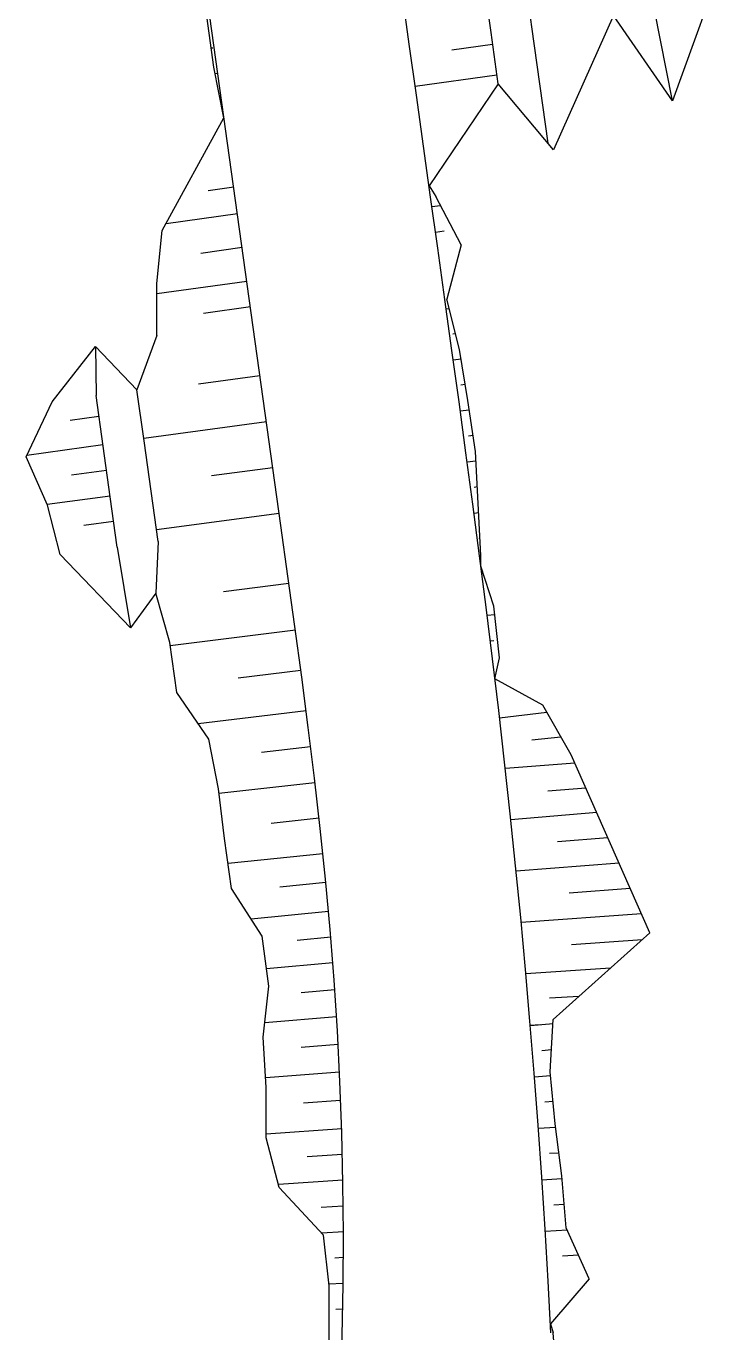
# Model space of a CAD drawing. Header units: metres. Extents: x 288738 to 324331, y 7399322 to 7465117.
# Drawn here: x 319362.1 to 319430.2, y 7427679.5 to 7427806.2 of the extents above; entities that cross this region are included whole.
import ezdxf

# ---------------------------------------------------------------- set-up
doc = ezdxf.new("R2010")
doc.units = ezdxf.units.M
doc.header["$LTSCALE"] = 10
for name, color, linetype in [('F-HZ-ATERRO-TALUDE', 110, 'Continuous'), ('F-HZ-PIANO-CORTE', 10, 'Continuous'), ('F-HZ-TALUDE', 2, 'Continuous'), ('U-HZ-OFFSET', 2, 'Continuous'), ('U-HZ-OFFSET-TIC', 10, 'Continuous')]:
    doc.layers.add(name, color=color, linetype=linetype)

msp = doc.modelspace()

# ---------------------------------------------------------------- linework, layer by layer
at = {"layer": 'F-HZ-ATERRO-TALUDE', "linetype": 'Continuous', "lineweight": -3}
for p, q in [((319382.242, 7427790.589), (319379.78, 7427790.246)), ((319382.604, 7427787.998), (319375.695, 7427787.035)), ((319383.06, 7427784.725), (319379.046, 7427784.166)), ((319383.516, 7427781.452), (319374.788, 7427780.236)), ((319383.861, 7427778.976), (319379.33, 7427778.345)), ((319384.792, 7427772.299), (319378.848, 7427771.477)), ((319369.187, 7427768.354), (319366.399, 7427767.97)), ((319385.413, 7427767.842), (319373.524, 7427766.213)), ((319369.573, 7427765.588), (319362.195, 7427764.578)), ((319369.918, 7427763.112), (319366.52, 7427762.65)), ((319386.034, 7427763.385), (319380.088, 7427762.581)), ((319370.263, 7427760.636), (319364.168, 7427759.813)), ((319370.608, 7427758.16), (319367.71, 7427757.772)), ((319386.655, 7427758.928), (319374.76, 7427757.344)), ((319387.597, 7427752.155), (319381.241, 7427751.335)), ((319388.222, 7427747.617), (319376.102, 7427746.095)), ((319388.748, 7427743.705), (319382.69, 7427742.964)), ((319389.259, 7427739.79), (319378.806, 7427738.551)), ((319389.697, 7427736.308), (319384.944, 7427735.762)), ((319390.122, 7427732.824), (319380.819, 7427731.79)), ((319390.516, 7427729.384), (319385.879, 7427728.887)), ((319390.885, 7427725.941), (319381.699, 7427724.993)), ((319391.172, 7427723.137), (319386.709, 7427722.691)), ((319391.431, 7427720.331), (319383.951, 7427719.607)), ((319391.651, 7427717.841), (319388.381, 7427717.534)), ((319391.847, 7427715.349), (319385.435, 7427714.765)), ((319392.038, 7427712.743), (319388.794, 7427712.458)), ((319392.206, 7427710.137), (319385.265, 7427709.546)), ((319392.361, 7427707.451), (319388.775, 7427707.156)), ((319392.496, 7427704.764), (319385.344, 7427704.199)), ((319392.609, 7427702.017), (319389.003, 7427701.743)), ((319392.709, 7427699.269), (319385.396, 7427698.737)), ((319392.769, 7427696.77), (319389.357, 7427696.531)), ((319392.825, 7427694.27), (319386.585, 7427693.851)), ((319392.849, 7427691.77), (319390.719, 7427691.633)), ((319392.87, 7427689.271), (319390.775, 7427689.142)), ((319392.858, 7427686.771), (319392.033, 7427686.722)), ((319392.843, 7427684.271), (319391.479, 7427684.194)), ((319392.795, 7427681.771), (319392.146, 7427681.736))]:
    msp.add_line(p, q, dxfattribs=at)
at = {"layer": 'F-HZ-PIANO-CORTE'}
for p, q in [((319380.06, 7427804.092), (319380.208, 7427804.113)), ((319380.436, 7427801.621), (319380.7, 7427801.657)), ((319380.926, 7427799.165), (319380.986, 7427799.173))]:
    msp.add_line(p, q, dxfattribs=at)
at = {"layer": 'F-HZ-TALUDE', "linetype": 'Continuous', "lineweight": -3}
for points in [[(319392.024, 7427664.287), (319392.335, 7427669.259), (319392.575, 7427674.222), (319392.744, 7427679.177), (319392.842, 7427684.123), (319392.871, 7427689.06), (319392.831, 7427693.988), (319392.722, 7427698.914), (319392.543, 7427703.838), (319392.295, 7427708.758), (319391.978, 7427713.673), (319391.592, 7427718.584), (319391.14, 7427723.488), (319390.63, 7427728.387), (319390.07, 7427733.28), (319389.468, 7427738.173), (319388.834, 7427743.069), (319388.174, 7427747.969), (319387.498, 7427752.875), (319386.815, 7427757.786), (319369.431, 7427882.507)], [(319381.296, 7427797.311), (319380.316, 7427802.222), (319379.639, 7427807.176), (319379.173, 7427812.16)], [(319374.807, 7427776.218), (319374.783, 7427781.258), (319375.325, 7427786.382), (319381.296, 7427797.311)], [(319374.919, 7427756.21), (319374.237, 7427761.099), (319373.553, 7427766.003), (319372.868, 7427770.921)], [(319365.442, 7427754.954), (319364.199, 7427759.744), (319362.13, 7427764.438), (319364.645, 7427769.783)], [(319370.953, 7427755.684), (319370.273, 7427760.564), (319369.59, 7427765.46), (319368.906, 7427770.373)], [(319391.629, 7427659.304), (319391.781, 7427664.276), (319391.526, 7427669.223), (319391.41, 7427674.167), (319391.5, 7427679.113), (319391.495, 7427684.047), (319390.96, 7427688.942), (319386.657, 7427693.576), (319385.396, 7427698.384), (319385.397, 7427703.281), (319385.115, 7427708.158), (319385.652, 7427713.109), (319385.016, 7427717.96), (319382.034, 7427722.574), (319381.366, 7427727.405), (319380.763, 7427732.242), (319379.838, 7427737.047), (319376.717, 7427741.595), (319376.054, 7427746.444), (319374.684, 7427751.216)]]:
    msp.add_lwpolyline(points, dxfattribs=at)
at = {"layer": 'F-HZ-TALUDE'}
for points in [[(319374.807, 7427776.218), (319372.868, 7427770.921), (319368.858, 7427775.145)], [(319364.645, 7427769.783), (319368.858, 7427775.145), (319368.906, 7427770.373)], [(319370.953, 7427755.684), (319372.237, 7427747.836), (319365.442, 7427754.954)], [(319374.919, 7427756.21), (319374.684, 7427751.216)], [(319374.684, 7427751.216), (319374.684, 7427751.216), (319372.237, 7427747.836)]]:
    msp.add_lwpolyline(points, dxfattribs=at)
at = {"layer": 'U-HZ-OFFSET', "color": 2, "linetype": 'Continuous', "lineweight": -3}
for p, q in [((319411.142, 7427806.131), (319410.452, 7427811.084)), ((319407.181, 7427805.579), (319406.49, 7427810.531)), ((319399.257, 7427804.475), (319398.567, 7427809.427)), ((319399.257, 7427804.475), (319398.567, 7427809.427)), ((319399.257, 7427804.475), (319398.567, 7427809.427)), ((319412.715, 7427794.846), (319411.142, 7427806.131)), ((319407.871, 7427800.627), (319407.181, 7427805.579)), ((319399.948, 7427799.523), (319399.257, 7427804.475)), ((319399.948, 7427799.523), (319399.257, 7427804.475)), ((319399.948, 7427799.523), (319399.257, 7427804.475)), ((319400.638, 7427794.571), (319399.948, 7427799.523)), ((319400.638, 7427794.571), (319399.948, 7427799.523)), ((319400.638, 7427794.571), (319399.948, 7427799.523)), ((319401.328, 7427789.619), (319400.638, 7427794.571)), ((319401.328, 7427789.619), (319400.638, 7427794.571)), ((319402.018, 7427784.666), (319401.328, 7427789.619)), ((319402.018, 7427784.666), (319401.328, 7427789.619)), ((319402.018, 7427784.666), (319401.328, 7427789.619)), ((319404.294, 7427784.984), (319401.821, 7427789.687)), ((319402.708, 7427779.712), (319402.018, 7427784.666)), ((319402.708, 7427779.712), (319402.018, 7427784.666)), ((319403.397, 7427774.752), (319402.708, 7427779.712)), ((319403.397, 7427774.752), (319402.708, 7427779.712)), ((319403.397, 7427774.752), (319402.708, 7427779.712)), ((319404.135, 7427774.854), (319402.889, 7427779.737)), ((319404.081, 7427769.786), (319403.397, 7427774.752)), ((319404.081, 7427769.786), (319403.397, 7427774.752)), ((319404.081, 7427769.786), (319403.397, 7427774.752)), ((319404.925, 7427769.902), (319404.135, 7427774.854)), ((319404.757, 7427764.814), (319404.081, 7427769.786)), ((319404.757, 7427764.814), (319404.081, 7427769.786)), ((319404.757, 7427764.814), (319404.081, 7427769.786)), ((319405.677, 7427764.938), (319404.925, 7427769.902)), ((319405.423, 7427759.835), (319404.757, 7427764.814)), ((319405.423, 7427759.835), (319404.757, 7427764.814)), ((319405.423, 7427759.835), (319404.757, 7427764.814)), ((319405.942, 7427759.904), (319405.677, 7427764.938)), ((319406.077, 7427754.85), (319405.423, 7427759.835)), ((319406.077, 7427754.85), (319405.423, 7427759.835)), ((319406.077, 7427754.85), (319405.423, 7427759.835)), ((319406.19, 7427754.864), (319405.942, 7427759.904)), ((319406.715, 7427749.856), (319406.077, 7427754.85)), ((319406.715, 7427749.856), (319406.077, 7427754.85)), ((319407.334, 7427744.856), (319406.715, 7427749.856)), ((319407.334, 7427744.856), (319406.715, 7427749.856)), ((319407.334, 7427744.856), (319406.715, 7427749.856)), ((319407.991, 7427744.936), (319407.462, 7427749.95)), ((319407.931, 7427739.847), (319407.334, 7427744.856)), ((319407.931, 7427739.847), (319407.334, 7427744.856)), ((319414.942, 7427735.549), (319412.191, 7427740.345)), ((319408.505, 7427734.83), (319407.931, 7427739.847)), ((319408.505, 7427734.83), (319407.931, 7427739.847)), ((319408.505, 7427734.83), (319407.931, 7427739.847)), ((319409.052, 7427729.808), (319408.505, 7427734.83)), ((319409.052, 7427729.808), (319408.505, 7427734.83)), ((319409.052, 7427729.808), (319408.505, 7427734.83)), ((319409.57, 7427724.782), (319409.052, 7427729.808)), ((319409.57, 7427724.782), (319409.052, 7427729.808)), ((319409.57, 7427724.782), (319409.052, 7427729.808)), ((319410.061, 7427719.753), (319409.57, 7427724.782)), ((319410.061, 7427719.753), (319409.57, 7427724.782)), ((319410.061, 7427719.753), (319409.57, 7427724.782)), ((319410.524, 7427714.722), (319410.061, 7427719.753)), ((319410.524, 7427714.722), (319410.061, 7427719.753)), ((319410.524, 7427714.722), (319410.061, 7427719.753)), ((319410.959, 7427709.688), (319410.524, 7427714.722)), ((319410.959, 7427709.688), (319410.524, 7427714.722)), ((319410.959, 7427709.688), (319410.524, 7427714.722)), ((319411.366, 7427704.652), (319410.959, 7427709.688)), ((319411.366, 7427704.652), (319410.959, 7427709.688)), ((319411.366, 7427704.652), (319410.959, 7427709.688)), ((319412.914, 7427704.773), (319413.221, 7427709.877)), ((319411.745, 7427699.614), (319411.366, 7427704.652)), ((319411.745, 7427699.614), (319411.366, 7427704.652)), ((319411.745, 7427699.614), (319411.366, 7427704.652)), ((319413.41, 7427699.734), (319412.914, 7427704.773)), ((319412.096, 7427694.574), (319411.745, 7427699.614)), ((319412.096, 7427694.574), (319411.745, 7427699.614)), ((319412.096, 7427694.574), (319411.745, 7427699.614)), ((319414.032, 7427694.703), (319413.41, 7427699.734)), ((319412.419, 7427689.532), (319412.096, 7427694.574)), ((319412.419, 7427689.532), (319412.096, 7427694.574)), ((319412.419, 7427689.532), (319412.096, 7427694.574)), ((319414.467, 7427689.658), (319414.032, 7427694.703)), ((319412.715, 7427684.493), (319412.419, 7427689.532)), ((319412.715, 7427684.493), (319412.419, 7427689.532)), ((319412.715, 7427684.493), (319412.419, 7427689.532)), ((319416.701, 7427684.718), (319414.467, 7427689.658)), ((319412.987, 7427679.459), (319412.715, 7427684.493)), ((319412.987, 7427679.459), (319412.715, 7427684.493)), ((319413.607, 7427674.446), (319413.208, 7427679.47))]:
    msp.add_line(p, q, dxfattribs=at)
at = {"layer": 'U-HZ-OFFSET'}
for points in [[(319430.232, 7427814.05), (319424.777, 7427798.962), (319423.028, 7427807.788)], [(319424.777, 7427798.962), (319419.066, 7427807.236), (319413.242, 7427794.217), (319407.871, 7427800.627), (319401.176, 7427790.713), (319401.821, 7427789.687)], [(319404.294, 7427784.984), (319402.889, 7427779.737)], [(319407.462, 7427749.95), (319406.206, 7427753.83), (319406.19, 7427754.864)], [(319412.191, 7427740.345), (319407.561, 7427742.893), (319407.991, 7427744.936)], [(319413.221, 7427709.877), (319422.584, 7427718.256), (319414.942, 7427735.549)], [(319416.701, 7427684.718), (319412.939, 7427680.348), (319413.208, 7427679.47)]]:
    msp.add_lwpolyline(points, dxfattribs=at)
at = {"layer": 'U-HZ-OFFSET-TIC', "color": 10, "linetype": 'Continuous', "lineweight": -3}
for p, q in [((319407.342, 7427804.422), (319403.38, 7427803.869)), ((319407.756, 7427801.45), (319399.833, 7427800.346)), ((319403.127, 7427778.806), (319402.84, 7427778.766)), ((319403.749, 7427776.368), (319403.466, 7427776.329)), ((319404.284, 7427773.918), (319403.526, 7427773.814)), ((319404.679, 7427771.448), (319404.273, 7427771.393)), ((319405.065, 7427768.977), (319404.207, 7427768.86)), ((319405.44, 7427766.504), (319404.992, 7427766.444)), ((319405.725, 7427764.019), (319404.879, 7427763.905)), ((319405.857, 7427761.514), (319405.534, 7427761.471)), ((319405.986, 7427759.008), (319405.54, 7427758.949)), ((319406.109, 7427756.502), (319405.987, 7427756.486)), ((319412.598, 7427739.636), (319408.017, 7427739.103)), ((319413.959, 7427737.262), (319411.13, 7427736.941)), ((319415.302, 7427734.735), (319408.572, 7427734.213)), ((319416.383, 7427732.288), (319412.68, 7427732.011)), ((319417.427, 7427729.925), (319409.111, 7427729.234)), ((319418.508, 7427727.479), (319413.621, 7427727.086)), ((319419.592, 7427725.028), (319409.622, 7427724.254)), ((319420.677, 7427722.572), (319414.761, 7427722.13)), ((319421.764, 7427720.112), (319410.106, 7427719.272)), ((319421.823, 7427717.575), (319414.971, 7427717.1)), ((319418.756, 7427714.831), (319410.562, 7427714.286)), ((319415.712, 7427712.106), (319412.866, 7427711.924)), ((319411.937, 7427709.354), (319410.991, 7427709.297)), ((319413.195, 7427709.436), (319410.994, 7427709.253)), ((319413.043, 7427706.909), (319412.119, 7427706.835)), ((319412.952, 7427704.39), (319411.395, 7427704.269)), ((319413.197, 7427701.897), (319412.39, 7427701.836)), ((319413.451, 7427699.404), (319411.768, 7427699.283)), ((319413.759, 7427696.915), (319412.85, 7427696.852)), ((319414.056, 7427694.424), (319412.114, 7427694.295)), ((319414.271, 7427691.927), (319413.272, 7427691.864)), ((319414.568, 7427689.435), (319412.432, 7427689.305)), ((319415.673, 7427686.991), (319414.126, 7427686.9))]:
    msp.add_line(p, q, dxfattribs=at)
at = {"layer": 'U-HZ-OFFSET-TIC', "color": 90, "linetype": 'Continuous', "lineweight": -3}
for p, q in [((319401.455, 7427788.706), (319402.277, 7427788.82)), ((319401.8, 7427786.23), (319402.657, 7427786.349)), ((319406.812, 7427749.066), (319407.545, 7427749.158)), ((319407.12, 7427746.585), (319407.464, 7427746.628))]:
    msp.add_line(p, q, dxfattribs=at)

doc.saveas('drawing.dxf')
